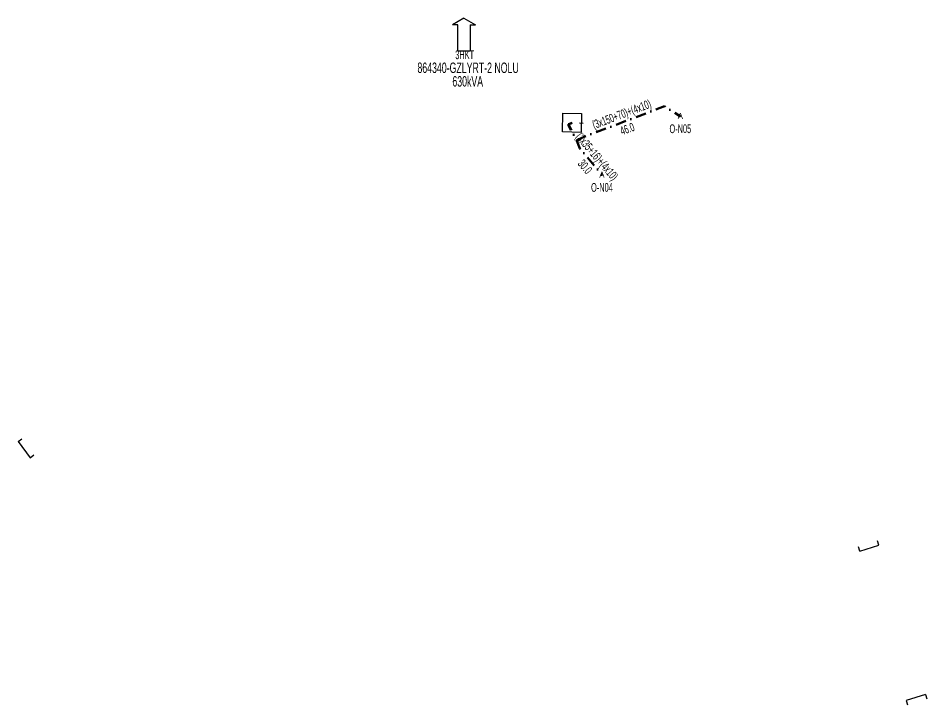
# Model space of a CAD drawing. Header units: millimetres. Extents: x 572025 to 573602, y 4087957 to 4089432.
# Drawn here: x 573046.1 to 573263.3, y 4089252.5 to 4089416.6 of the extents above; entities that cross this region are included whole.
import ezdxf
from ezdxf.enums import TextEntityAlignment as Align

# ---------------------------------------------------------------- set-up
doc = ezdxf.new("R2010")
doc.units = ezdxf.units.MM
doc.linetypes.add('DASHDOT', pattern=[5, 2.5, -1.25, 0, -1.25])
for name, color, linetype, lineweight in [('HAT_AG_YERALTI_MEVCUT', 126, 'DASHDOT', 50), ('NODE_OG_MEVCUT', 5, 'Continuous', 25), ('TRAFO_MEVCUT', 5, 'Continuous', 30)]:
    doc.layers.add(name, color=color, linetype=linetype, lineweight=lineweight)
doc.layers.add('NIA_AG', color=5, linetype='Continuous')
doc.styles.add('Direk', font='B_CAD')
doc.styles.get("Standard").update_dxf_attribs({"font": 'Arial'})

# ---------------------------------------------------------------- blocks, each defined once
blk = doc.blocks.new('AG_NIA', base_point=(-64.4296, 129.8924))
at = {"layer": 'NIA_AG'}
for p, q in [((-64.429604, 132.292432), (-65.529604, 132.292432)), ((-64.429604, 127.492432), (-64.429604, 132.292432)), ((-64.429604, 127.492432), (-65.529604, 127.492432))]:
    blk.add_line(p, q, dxfattribs=at)
blk = doc.blocks.new('MEV_BINA_KARE')
at = {"layer": 'TRAFO_MEVCUT', "linetype": 'Continuous'}
for p, q in [((-2.25, -2.25), (-2.25, 2.25)), ((-2.25, 2.25), (2.25, 2.25)), ((0, 1.8), (0, 2.7)), ((2.25, 2.25), (2.25, -2.25)), ((2.25, -2.25), (-2.25, -2.25))]:
    blk.add_line(p, q, dxfattribs=at)
blk = doc.blocks.new('MEV_KULE')
at = {"layer": 'TRAFO_MEVCUT', "linetype": 'Continuous'}
for p, q in [((0, 4.726056), (-2.7455, 3.111056)), ((0, 4.726056), (2.7455, 3.111056)), ((-1.4535, 3.111056), (-2.7455, 3.111056)), ((-1.4535, -3.111056), (-1.4535, 3.111056)), ((1.4535, 3.111056), (2.7455, 3.111056)), ((1.4535, 3.111056), (1.4535, -3.111056)), ((-1.4535, -3.111056), (1.4535, -3.111056))]:
    blk.add_line(p, q, dxfattribs=at)

msp = doc.modelspace()

# ---------------------------------------------------------------- linework, layer by layer
at = {"layer": 'HAT_AG_YERALTI_MEVCUT', "flags": 128}
for points in [[(573178.499, 4089391.581), (573177.645, 4089391.151), (573179.643, 4089387.407), (573181.423, 4089388.226), (573200.637, 4089395.541), (573204.411, 4089393.048)], [(573178.499, 4089391.581), (573177.619, 4089391.227), (573177.623, 4089390.984), (573179.614, 4089387.292), (573180.334, 4089385.476), (573185.726, 4089379.152)]]:
    msp.add_lwpolyline(points, dxfattribs=at)

# ---------------------------------------------------------------- block references
at = {"layer": 'NIA_AG'}
for p, rotation in [((573047.540177, 4089313.468442), 216.777681), ((573249.57949, 4089289.921388), 287.307384), ((573260.68851, 4089254.270612), 107.307384)]:
    msp.add_blockref('AG_NIA', p, dxfattribs=dict(at, rotation=rotation))
at = {"layer": 'TRAFO_MEVCUT', "linetype": 'ByBlock'}
msp.add_blockref('MEV_KULE', (573152.670088, 4089411.850813), dxfattribs=at)
at = {"layer": 'TRAFO_MEVCUT', "linetype": 'ByBlock', "rotation": 268.761196}
msp.add_blockref('MEV_BINA_KARE', (573178.499, 4089391.581), dxfattribs=at)

# ---------------------------------------------------------------- texts
at = {"layer": 'HAT_AG_YERALTI_MEVCUT', "lineweight": 30, "width": 0.53}
for s, rotation, p in [('(3x150+70)+(4x10)', 20.842429, (573190.727571, 4089392.677878)), ('(3x35+16)+(4x10)', 310.451737, (573183.67681, 4089382.865486))]:
    msp.add_text(s, height=2.05, rotation=rotation, dxfattribs=at).set_placement(p, align=Align.CENTER)
for s, rotation, p in [('46.0', 20.842429, (573191.332429, 4089391.089122)), ('30.0', 310.451737, (573182.38319, 4089381.762514))]:
    msp.add_text(s, height=2.05, rotation=rotation, dxfattribs=at).set_placement(p, align=Align.TOP_CENTER)
at = {"layer": 'NODE_OG_MEVCUT', "style": 'Direk'}
for p in [(573204.380217, 4089393.218623), (573185.639885, 4089379.196589)]:
    msp.add_text('A', height=1.4, dxfattribs=at).set_placement(p, align=Align.MIDDLE_CENTER)
at = {"layer": 'NODE_OG_MEVCUT', "width": 0.6}
for s, p in [('O-N05', (573204.380217, 4089391.218623)), ('O-N04', (573185.639885, 4089377.196589))]:
    msp.add_text(s, height=2.1, dxfattribs=at).set_placement(p, align=Align.TOP_CENTER)
at = {"layer": 'TRAFO_MEVCUT', "linetype": 'ByBlock', "width": 0.6}
for s, height, p in [('3HKT', 2.1, (573152.834859, 4089406.787279)), ('864340-GZLYRT-2 NOLU', 2.5, (573153.652443, 4089403.475855)), ('630kVA', 2.5, (573153.562438, 4089400.235659))]:
    msp.add_text(s, height=height, dxfattribs=at).set_placement(p, align=Align.CENTER)

doc.saveas('drawing.dxf')
